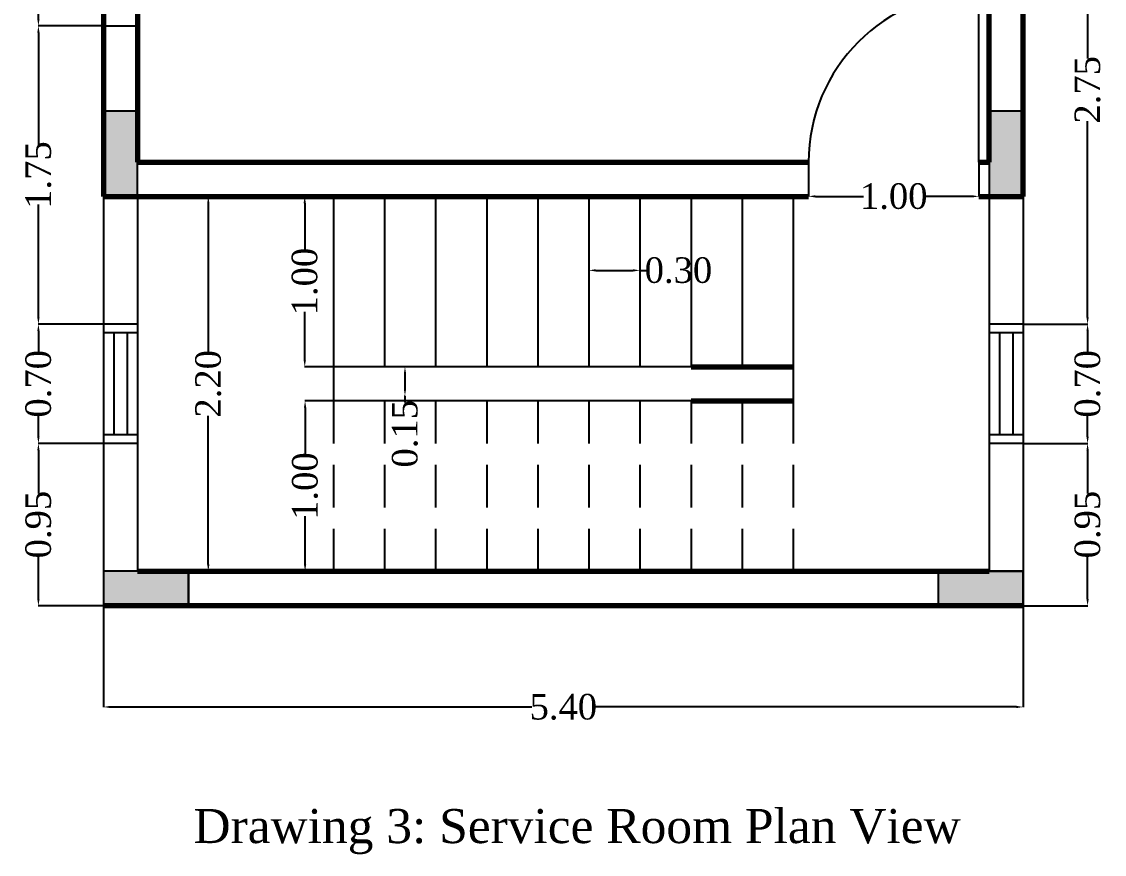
# Model space of a CAD drawing. Extents: x 159757 to 319554, y 183473 to 366995.
# Drawn here: x 159784.47 to 159790.83, y 183480.58 to 183485.47 of the extents above; entities that cross this region are included whole.
import ezdxf

# ---------------------------------------------------------------- set-up
doc = ezdxf.new("R2010")
doc.units = 0
doc.header["$MEASUREMENT"] = 0
doc.header["$PDSIZE"] = 2
doc.linetypes.add('HIDDEN', pattern=[0.375, 0.25, -0.125])
doc.layers.add('DIM6', color=180, linetype='Continuous')
doc.layers.add('LINE-NUSS', color=255, linetype='Continuous', lineweight=70)
doc.styles.add('ATT', font='TXT')
doc.styles.get("Standard").update_dxf_attribs({"font": 'times.ttf', "height": 0.15})
doc.dimstyles.new('Copy of dss', dxfattribs={"dimtxt": 0.18, "dimasz": 0.07, "dimexe": 0.18, "dimexo": 0.0625, "dimgap": 0.09, "dimtad": 0, "dimtoh": 1, "dimrnd": 0.05, "dimzin": 0, "dimdsep": 46, "dimtxsty": 'ATT', "dimcen": 0.09, "dimse1": 1, "dimse2": 1, "dimclrd": 8, "dimclrt": 2, "dimadec": 0, "dimazin": 0, "dimtfac": 1, "dimtofl": 0, "dimtmove": 0, "dimatfit": 3, "dimfxl": 0.18, "dimtolj": 1, "dimtzin": 0, "dimarcsym": 0})

# ---------------------------------------------------------------- blocks, each defined once
blk = doc.blocks.new('*D124')
at = {"layer": 'DEFPOINTS', "color": 0, "linetype": 'Continuous', "transparency": 16777216}
for p in [(159784.9519, 183482.0449), (159790.3519, 183482.0449), (159790.3519, 183481.4486)]:
    blk.add_point(p, dxfattribs=at)
at = {"layer": 'DIM6', "color": 0, "linetype": 'Continuous', "lineweight": -2, "transparency": 16777216}
for p, q in [((159784.9519, 183482.0429), (159784.9519, 183481.4471)), ((159790.3519, 183482.0429), (159790.3519, 183481.4471))]:
    blk.add_line(p, q, dxfattribs=at)
at = {"layer": 'DIM6', "color": 7, "linetype": 'Continuous', "lineweight": -2, "transparency": 16777216}
for p, q in [((159784.9919, 183481.4486), (159787.4674, 183481.4486)), ((159790.3119, 183481.4486), (159787.8365, 183481.4486))]:
    blk.add_line(p, q, dxfattribs=at)
at = {"layer": 'DIM6', "color": 7, "linetype": 'Continuous', "transparency": 16777216}
for points in [[(159784.9919, 183481.4553), (159784.9919, 183481.442), (159784.9519, 183481.4486)], [(159790.3119, 183481.4553), (159790.3119, 183481.442), (159790.3519, 183481.4486)]]:
    blk.add_solid(points, dxfattribs=at)
at = {"layer": 'DIM6', "color": 7, "linetype": 'Continuous', "transparency": 16777216, "insert": (159787.6519, 183481.4486), "char_height": 0.15, "attachment_point": 5}
blk.add_mtext('\\A1;5.40', dxfattribs=at)
blk = doc.blocks.new('*D125')
at = {"layer": 'DEFPOINTS', "color": 0, "linetype": 'Continuous', "transparency": 16777216}
for p in [(159787.8019, 183484.0106), (159788.1019, 183484.0106), (159788.1019, 183484.0106)]:
    blk.add_point(p, dxfattribs=at)
at = {"layer": 'DIM6', "color": 0, "linetype": 'Continuous', "lineweight": -2, "transparency": 16777216}
for p, q in [((159787.8019, 183484.0126), (159787.8019, 183484.0121)), ((159788.1019, 183484.0126), (159788.1019, 183484.0121))]:
    blk.add_line(p, q, dxfattribs=at)
at = {"layer": 'DIM6', "color": 7, "linetype": 'Continuous', "lineweight": -2, "transparency": 16777216}
for p, q in [((159787.8419, 183484.0106), (159788.0619, 183484.0106)), ((159788.1019, 183484.0106), (159788.1419, 183484.0106))]:
    blk.add_line(p, q, dxfattribs=at)
at = {"layer": 'DIM6', "color": 7, "linetype": 'Continuous', "transparency": 16777216}
for points in [[(159787.8419, 183484.0172), (159787.8419, 183484.0039), (159787.8019, 183484.0106)], [(159788.0619, 183484.0172), (159788.0619, 183484.0039), (159788.1019, 183484.0106)]]:
    blk.add_solid(points, dxfattribs=at)
at = {"layer": 'DIM6', "color": 7, "linetype": 'Continuous', "transparency": 16777216, "insert": (159788.3278, 183484.0106), "char_height": 0.15, "attachment_point": 5}
blk.add_mtext('\\A1;0.30', dxfattribs=at)
blk = doc.blocks.new('*D126')
at = {"layer": 'DEFPOINTS', "color": 0, "linetype": 'Continuous', "transparency": 16777216}
for p in [(159786.1337, 183484.4449), (159786.3019, 183484.4449), (159786.3019, 183483.4449)]:
    blk.add_point(p, dxfattribs=at)
at = {"layer": 'DIM6', "color": 0, "linetype": 'Continuous', "lineweight": -2, "transparency": 16777216}
for p, q in [((159786.2999, 183484.4449), (159786.1322, 183484.4449)), ((159786.2999, 183483.4449), (159786.1322, 183483.4449))]:
    blk.add_line(p, q, dxfattribs=at)
at = {"layer": 'DIM6', "color": 7, "linetype": 'Continuous', "lineweight": -2, "transparency": 16777216}
for p, q in [((159786.1337, 183484.4049), (159786.1337, 183484.1218)), ((159786.1337, 183483.4849), (159786.1337, 183483.768))]:
    blk.add_line(p, q, dxfattribs=at)
at = {"layer": 'DIM6', "color": 7, "linetype": 'Continuous', "transparency": 16777216}
for points in [[(159786.127, 183484.4049), (159786.1403, 183484.4049), (159786.1337, 183484.4449)], [(159786.127, 183483.4849), (159786.1403, 183483.4849), (159786.1337, 183483.4449)]]:
    blk.add_solid(points, dxfattribs=at)
at = {"layer": 'DIM6', "color": 7, "linetype": 'Continuous', "transparency": 16777216, "insert": (159786.1337, 183483.9449), "char_height": 0.15, "attachment_point": 5, "rotation": 90}
blk.add_mtext('\\A1;1.00', dxfattribs=at)
blk = doc.blocks.new('*D127')
at = {"layer": 'DEFPOINTS', "color": 0, "linetype": 'Continuous', "transparency": 16777216}
for p in [(159785.4652, 183484.4449), (159785.4652, 183482.2449), (159785.5674, 183482.2449)]:
    blk.add_point(p, dxfattribs=at)
at = {"layer": 'DIM6', "color": 0, "linetype": 'Continuous', "lineweight": -2, "transparency": 16777216}
for p, q in [((159785.4672, 183484.4449), (159785.5689, 183484.4449)), ((159785.4672, 183482.2449), (159785.5689, 183482.2449))]:
    blk.add_line(p, q, dxfattribs=at)
at = {"layer": 'DIM6', "color": 7, "linetype": 'Continuous', "lineweight": -2, "transparency": 16777216}
for p, q in [((159785.5674, 183484.4049), (159785.5674, 183483.5324)), ((159785.5674, 183482.2849), (159785.5674, 183483.1574))]:
    blk.add_line(p, q, dxfattribs=at)
at = {"layer": 'DIM6', "color": 7, "linetype": 'Continuous', "transparency": 16777216}
for points in [[(159785.5608, 183484.4049), (159785.5741, 183484.4049), (159785.5674, 183484.4449)], [(159785.5608, 183482.2849), (159785.5741, 183482.2849), (159785.5674, 183482.2449)]]:
    blk.add_solid(points, dxfattribs=at)
at = {"layer": 'DIM6', "color": 7, "linetype": 'Continuous', "transparency": 16777216, "insert": (159785.5674, 183483.3449), "char_height": 0.15, "attachment_point": 5, "rotation": 90}
blk.add_mtext('\\A1;2.20', dxfattribs=at)
blk = doc.blocks.new('*D128')
at = {"layer": 'DEFPOINTS', "color": 0, "linetype": 'Continuous', "transparency": 16777216}
for p in [(159786.1357, 183483.2449), (159786.3019, 183483.2449), (159786.3019, 183482.2449)]:
    blk.add_point(p, dxfattribs=at)
at = {"layer": 'DIM6', "color": 0, "linetype": 'Continuous', "lineweight": -2, "transparency": 16777216}
for p, q in [((159786.2999, 183483.2449), (159786.1342, 183483.2449)), ((159786.2999, 183482.2449), (159786.1342, 183482.2449))]:
    blk.add_line(p, q, dxfattribs=at)
at = {"layer": 'DIM6', "color": 7, "linetype": 'Continuous', "lineweight": -2, "transparency": 16777216}
for p, q in [((159786.1357, 183483.2049), (159786.1357, 183482.9218)), ((159786.1357, 183482.2849), (159786.1357, 183482.568))]:
    blk.add_line(p, q, dxfattribs=at)
at = {"layer": 'DIM6', "color": 7, "linetype": 'Continuous', "transparency": 16777216}
for points in [[(159786.129, 183483.2049), (159786.1423, 183483.2049), (159786.1357, 183483.2449)], [(159786.129, 183482.2849), (159786.1423, 183482.2849), (159786.1357, 183482.2449)]]:
    blk.add_solid(points, dxfattribs=at)
at = {"layer": 'DIM6', "color": 7, "linetype": 'Continuous', "transparency": 16777216, "insert": (159786.1357, 183482.7449), "char_height": 0.15, "attachment_point": 5, "rotation": 90}
blk.add_mtext('\\A1;1.00', dxfattribs=at)
blk = doc.blocks.new('*D129')
at = {"layer": 'DEFPOINTS', "color": 0, "linetype": 'Continuous', "transparency": 16777216}
for p in [(159786.9019, 183483.4449), (159786.7221, 183483.2744), (159786.7221, 183483.2744)]:
    blk.add_point(p, dxfattribs=at)
at = {"layer": 'DIM6', "color": 0, "linetype": 'Continuous', "lineweight": -2, "transparency": 16777216}
for p, q in [((159786.8999, 183483.4449), (159786.7206, 183483.4449)), ((159786.7201, 183483.2744), (159786.7206, 183483.2744))]:
    blk.add_line(p, q, dxfattribs=at)
at = {"layer": 'DIM6', "color": 7, "linetype": 'Continuous', "lineweight": -2, "transparency": 16777216}
for p, q in [((159786.7221, 183483.4049), (159786.7221, 183483.3144)), ((159786.7221, 183483.2744), (159786.7221, 183483.2344))]:
    blk.add_line(p, q, dxfattribs=at)
at = {"layer": 'DIM6', "color": 7, "linetype": 'Continuous', "transparency": 16777216}
for points in [[(159786.7154, 183483.4049), (159786.7287, 183483.4049), (159786.7221, 183483.4449)], [(159786.7154, 183483.3144), (159786.7287, 183483.3144), (159786.7221, 183483.2744)]]:
    blk.add_solid(points, dxfattribs=at)
at = {"layer": 'DIM6', "color": 7, "linetype": 'Continuous', "transparency": 16777216, "insert": (159786.7221, 183483.0519), "char_height": 0.15, "attachment_point": 5, "rotation": 90}
blk.add_mtext('\\A1;0.15', dxfattribs=at)
blk = doc.blocks.new('*D130')
at = {"layer": 'DEFPOINTS', "color": 0, "linetype": 'Continuous', "transparency": 16777216}
for p in [(159789.0919, 183484.4449), (159790.0919, 183484.4449), (159790.0919, 183484.4449)]:
    blk.add_point(p, dxfattribs=at)
at = {"layer": 'DIM6', "color": 0, "linetype": 'Continuous', "lineweight": -2, "transparency": 16777216}
for p, q in [((159789.0919, 183484.4469), (159789.0919, 183484.4464)), ((159790.0919, 183484.4469), (159790.0919, 183484.4464))]:
    blk.add_line(p, q, dxfattribs=at)
at = {"layer": 'DIM6', "color": 7, "linetype": 'Continuous', "lineweight": -2, "transparency": 16777216}
for p, q in [((159789.1319, 183484.4449), (159789.415, 183484.4449)), ((159790.0519, 183484.4449), (159789.7688, 183484.4449))]:
    blk.add_line(p, q, dxfattribs=at)
at = {"layer": 'DIM6', "color": 7, "linetype": 'Continuous', "transparency": 16777216}
for points in [[(159789.1319, 183484.4516), (159789.1319, 183484.4382), (159789.0919, 183484.4449)], [(159790.0519, 183484.4516), (159790.0519, 183484.4382), (159790.0919, 183484.4449)]]:
    blk.add_solid(points, dxfattribs=at)
at = {"layer": 'DIM6', "color": 7, "linetype": 'Continuous', "transparency": 16777216, "insert": (159789.5919, 183484.4449), "char_height": 0.15, "attachment_point": 5}
blk.add_mtext('\\A1;1.00', dxfattribs=at)
blk = doc.blocks.new('*D146')
at = {"layer": 'DEFPOINTS', "color": 0, "linetype": 'Continuous', "transparency": 16777216}
for p in [(159784.57, 183482.9949), (159784.9519, 183482.9949), (159784.9519, 183482.0429)]:
    blk.add_point(p, dxfattribs=at)
at = {"layer": 'DIM6', "color": 0, "linetype": 'Continuous', "lineweight": -2, "transparency": 16777216}
for p, q in [((159784.9499, 183482.9949), (159784.5685, 183482.9949)), ((159784.9499, 183482.0429), (159784.5685, 183482.0429))]:
    blk.add_line(p, q, dxfattribs=at)
at = {"layer": 'DIM6', "color": 7, "linetype": 'Continuous', "lineweight": -2, "transparency": 16777216}
for p, q in [((159784.57, 183482.9549), (159784.57, 183482.7014)), ((159784.57, 183482.0829), (159784.57, 183482.3364))]:
    blk.add_line(p, q, dxfattribs=at)
at = {"layer": 'DIM6', "color": 7, "linetype": 'Continuous', "transparency": 16777216}
for points in [[(159784.5633, 183482.9549), (159784.5767, 183482.9549), (159784.57, 183482.9949)], [(159784.5633, 183482.0829), (159784.5767, 183482.0829), (159784.57, 183482.0429)]]:
    blk.add_solid(points, dxfattribs=at)
at = {"layer": 'DIM6', "color": 7, "linetype": 'Continuous', "transparency": 16777216, "insert": (159784.57, 183482.5189), "char_height": 0.15, "attachment_point": 5, "rotation": 90}
blk.add_mtext('\\A1;0.95', dxfattribs=at)
blk = doc.blocks.new('*D147')
at = {"layer": 'DEFPOINTS', "color": 0, "linetype": 'Continuous', "transparency": 16777216}
for p in [(159784.57, 183483.6949), (159784.9519, 183483.6949), (159784.9519, 183482.9949)]:
    blk.add_point(p, dxfattribs=at)
at = {"layer": 'DIM6', "color": 0, "linetype": 'Continuous', "lineweight": -2, "transparency": 16777216}
for p, q in [((159784.9499, 183483.6949), (159784.5685, 183483.6949)), ((159784.9499, 183482.9949), (159784.5685, 183482.9949))]:
    blk.add_line(p, q, dxfattribs=at)
at = {"layer": 'DIM6', "color": 7, "linetype": 'Continuous', "lineweight": -2, "transparency": 16777216}
for p, q in [((159784.57, 183483.6549), (159784.57, 183483.5308)), ((159784.57, 183483.0349), (159784.57, 183483.1591))]:
    blk.add_line(p, q, dxfattribs=at)
at = {"layer": 'DIM6', "color": 7, "linetype": 'Continuous', "transparency": 16777216}
for points in [[(159784.5633, 183483.6549), (159784.5767, 183483.6549), (159784.57, 183483.6949)], [(159784.5633, 183483.0349), (159784.5767, 183483.0349), (159784.57, 183482.9949)]]:
    blk.add_solid(points, dxfattribs=at)
at = {"layer": 'DIM6', "color": 7, "linetype": 'Continuous', "transparency": 16777216, "insert": (159784.57, 183483.3449), "char_height": 0.15, "attachment_point": 5, "rotation": 90}
blk.add_mtext('\\A1;0.70', dxfattribs=at)
blk = doc.blocks.new('*D148')
at = {"layer": 'DEFPOINTS', "color": 0, "linetype": 'Continuous', "transparency": 16777216}
for p in [(159784.57, 183485.4449), (159784.9519, 183485.4449), (159784.9519, 183483.6949)]:
    blk.add_point(p, dxfattribs=at)
at = {"layer": 'DIM6', "color": 0, "linetype": 'Continuous', "lineweight": -2, "transparency": 16777216}
for p, q in [((159784.9499, 183485.4449), (159784.5685, 183485.4449)), ((159784.9499, 183483.6949), (159784.5685, 183483.6949))]:
    blk.add_line(p, q, dxfattribs=at)
at = {"layer": 'DIM6', "color": 7, "linetype": 'Continuous', "lineweight": -2, "transparency": 16777216}
for p, q in [((159784.57, 183485.4049), (159784.57, 183484.7434)), ((159784.57, 183483.7349), (159784.57, 183484.3964))]:
    blk.add_line(p, q, dxfattribs=at)
at = {"layer": 'DIM6', "color": 7, "linetype": 'Continuous', "transparency": 16777216}
for points in [[(159784.5633, 183485.4049), (159784.5767, 183485.4049), (159784.57, 183485.4449)], [(159784.5633, 183483.7349), (159784.5767, 183483.7349), (159784.57, 183483.6949)]]:
    blk.add_solid(points, dxfattribs=at)
at = {"layer": 'DIM6', "color": 7, "linetype": 'Continuous', "transparency": 16777216, "insert": (159784.57, 183484.5699), "char_height": 0.15, "attachment_point": 5, "rotation": 90}
blk.add_mtext('\\A1;1.75', dxfattribs=at)
blk = doc.blocks.new('*D149')
at = {"layer": 'DEFPOINTS', "color": 0, "linetype": 'Continuous', "transparency": 16777216}
for p in [(159784.57, 183487.4449), (159784.9519, 183487.4449), (159784.9519, 183485.4449)]:
    blk.add_point(p, dxfattribs=at)
at = {"layer": 'DIM6', "color": 0, "linetype": 'Continuous', "lineweight": -2, "transparency": 16777216}
for p, q in [((159784.9499, 183487.4449), (159784.5685, 183487.4449)), ((159784.9499, 183485.4449), (159784.5685, 183485.4449))]:
    blk.add_line(p, q, dxfattribs=at)
at = {"layer": 'DIM6', "color": 7, "linetype": 'Continuous', "lineweight": -2, "transparency": 16777216}
for p, q in [((159784.57, 183487.4049), (159784.57, 183486.6324)), ((159784.57, 183485.4849), (159784.57, 183486.2574))]:
    blk.add_line(p, q, dxfattribs=at)
at = {"layer": 'DIM6', "color": 7, "linetype": 'Continuous', "transparency": 16777216}
for points in [[(159784.5633, 183487.4049), (159784.5767, 183487.4049), (159784.57, 183487.4449)], [(159784.5633, 183485.4849), (159784.5767, 183485.4849), (159784.57, 183485.4449)]]:
    blk.add_solid(points, dxfattribs=at)
at = {"layer": 'DIM6', "color": 7, "linetype": 'Continuous', "transparency": 16777216, "insert": (159784.57, 183486.4449), "char_height": 0.15, "attachment_point": 5, "rotation": 90}
blk.add_mtext('\\A1;2.00', dxfattribs=at)
blk = doc.blocks.new('*D151')
at = {"layer": 'DEFPOINTS', "color": 0, "linetype": 'Continuous', "transparency": 16777216}
for p in [(159790.3519, 183482.9949), (159790.73, 183482.9949), (159790.3519, 183482.0429)]:
    blk.add_point(p, dxfattribs=at)
at = {"layer": 'DIM6', "color": 0, "linetype": 'Continuous', "lineweight": -2, "transparency": 16777216}
for p, q in [((159790.3539, 183482.9949), (159790.7315, 183482.9949)), ((159790.3539, 183482.0429), (159790.7315, 183482.0429))]:
    blk.add_line(p, q, dxfattribs=at)
at = {"layer": 'DIM6', "color": 7, "linetype": 'Continuous', "lineweight": -2, "transparency": 16777216}
for p, q in [((159790.73, 183482.9549), (159790.73, 183482.7014)), ((159790.73, 183482.0829), (159790.73, 183482.3364))]:
    blk.add_line(p, q, dxfattribs=at)
at = {"layer": 'DIM6', "color": 7, "linetype": 'Continuous', "transparency": 16777216}
for points in [[(159790.7233, 183482.9549), (159790.7367, 183482.9549), (159790.73, 183482.9949)], [(159790.7233, 183482.0829), (159790.7367, 183482.0829), (159790.73, 183482.0429)]]:
    blk.add_solid(points, dxfattribs=at)
at = {"layer": 'DIM6', "color": 7, "linetype": 'Continuous', "transparency": 16777216, "insert": (159790.73, 183482.5189), "char_height": 0.15, "attachment_point": 5, "rotation": 90}
blk.add_mtext('\\A1;0.95', dxfattribs=at)
blk = doc.blocks.new('*D152')
at = {"layer": 'DEFPOINTS', "color": 0, "linetype": 'Continuous', "transparency": 16777216}
for p in [(159790.3519, 183483.6949), (159790.73, 183483.6949), (159790.3519, 183482.9949)]:
    blk.add_point(p, dxfattribs=at)
at = {"layer": 'DIM6', "color": 0, "linetype": 'Continuous', "lineweight": -2, "transparency": 16777216}
for p, q in [((159790.3539, 183483.6949), (159790.7315, 183483.6949)), ((159790.3539, 183482.9949), (159790.7315, 183482.9949))]:
    blk.add_line(p, q, dxfattribs=at)
at = {"layer": 'DIM6', "color": 7, "linetype": 'Continuous', "lineweight": -2, "transparency": 16777216}
for p, q in [((159790.73, 183483.6549), (159790.73, 183483.5308)), ((159790.73, 183483.0349), (159790.73, 183483.1591))]:
    blk.add_line(p, q, dxfattribs=at)
at = {"layer": 'DIM6', "color": 7, "linetype": 'Continuous', "transparency": 16777216}
for points in [[(159790.7233, 183483.6549), (159790.7367, 183483.6549), (159790.73, 183483.6949)], [(159790.7233, 183483.0349), (159790.7367, 183483.0349), (159790.73, 183482.9949)]]:
    blk.add_solid(points, dxfattribs=at)
at = {"layer": 'DIM6', "color": 7, "linetype": 'Continuous', "transparency": 16777216, "insert": (159790.73, 183483.3449), "char_height": 0.15, "attachment_point": 5, "rotation": 90}
blk.add_mtext('\\A1;0.70', dxfattribs=at)
blk = doc.blocks.new('*D153')
at = {"layer": 'DEFPOINTS', "color": 0, "linetype": 'Continuous', "transparency": 16777216}
for p in [(159790.3519, 183486.4449), (159790.73, 183486.4449), (159790.3519, 183483.6949)]:
    blk.add_point(p, dxfattribs=at)
at = {"layer": 'DIM6', "color": 0, "linetype": 'Continuous', "lineweight": -2, "transparency": 16777216}
for p, q in [((159790.3539, 183486.4449), (159790.7315, 183486.4449)), ((159790.3539, 183483.6949), (159790.7315, 183483.6949))]:
    blk.add_line(p, q, dxfattribs=at)
at = {"layer": 'DIM6', "color": 7, "linetype": 'Continuous', "lineweight": -2, "transparency": 16777216}
for p, q in [((159790.73, 183486.4049), (159790.73, 183485.254)), ((159790.73, 183483.7349), (159790.73, 183484.8858))]:
    blk.add_line(p, q, dxfattribs=at)
at = {"layer": 'DIM6', "color": 7, "linetype": 'Continuous', "transparency": 16777216}
for points in [[(159790.7233, 183486.4049), (159790.7367, 183486.4049), (159790.73, 183486.4449)], [(159790.7233, 183483.7349), (159790.7367, 183483.7349), (159790.73, 183483.6949)]]:
    blk.add_solid(points, dxfattribs=at)
at = {"layer": 'DIM6', "color": 7, "linetype": 'Continuous', "transparency": 16777216, "insert": (159790.73, 183485.0699), "char_height": 0.15, "attachment_point": 5, "rotation": 90}
blk.add_mtext('\\A1;2.75', dxfattribs=at)

msp = doc.modelspace()

# ---------------------------------------------------------------- hatches: boundary and pattern name
at = {"layer": 'DIM6', "linetype": 'Continuous'}
h = msp.add_hatch(color=7, dxfattribs=at)
h.dxf.hatch_style = 1
h.paths.add_polyline_path([(159785.1519, 183489.8449), (159784.9519, 183489.8449), (159784.9519, 183489.3449), (159785.1519, 183489.3449)])
h.paths.add_polyline_path([(159785.1519, 183484.9449), (159784.9519, 183484.9449), (159784.9519, 183484.4449), (159785.1519, 183484.4449)])
h.paths.add_polyline_path([(159785.4519, 183482.2449), (159784.9519, 183482.2449), (159784.9519, 183482.0449), (159785.4519, 183482.0449)])
h.paths.add_polyline_path([(159790.3519, 183482.2449), (159789.8519, 183482.2449), (159789.8519, 183482.0449), (159790.3519, 183482.0449)])
h.paths.add_polyline_path([(159790.3519, 183484.9449), (159790.1519, 183484.9449), (159790.1519, 183484.4449), (159790.3519, 183484.4449)])
h.paths.add_polyline_path([(159790.3519, 183489.8449), (159790.1519, 183489.8449), (159790.1519, 183489.3449), (159790.3519, 183489.3449)])

# ---------------------------------------------------------------- linework, layer by layer
at = {"layer": 'DIM6', "color": 7, "linetype": 'Continuous'}
for p, q in [((159790.0919, 183484.6449), (159790.0919, 183485.6449)), ((159784.9519, 183485.4449), (159785.1519, 183485.4449)), ((159784.9519, 183484.9449), (159784.9519, 183485.4449)), ((159789.0919, 183484.6449), (159789.0919, 183484.4449)), ((159790.0919, 183484.6449), (159790.0919, 183484.4449)), ((159784.9519, 183484.4449), (159784.9519, 183482.0449)), ((159785.1519, 183484.4449), (159785.1519, 183482.2449)), ((159786.3019, 183484.4449), (159786.3019, 183483.4449)), ((159786.6019, 183484.4449), (159786.6019, 183483.4449)), ((159786.9019, 183484.4449), (159786.9019, 183483.4449)), ((159787.2019, 183484.4449), (159787.2019, 183483.4449)), ((159787.5019, 183484.4449), (159787.5019, 183483.4449)), ((159787.8019, 183484.4449), (159787.8019, 183483.4449)), ((159788.1019, 183484.4449), (159788.1019, 183483.4449)), ((159788.4019, 183484.4449), (159788.4019, 183483.4449)), ((159788.7019, 183484.4449), (159788.7019, 183483.4449)), ((159789.0019, 183484.4449), (159789.0019, 183483.4449)), ((159790.1519, 183484.4449), (159790.1519, 183482.2449)), ((159790.1519, 183484.4449), (159790.1519, 183482.2449)), ((159790.3519, 183484.4449), (159790.3519, 183482.0449)), ((159785.1519, 183483.6949), (159784.9519, 183483.6949)), ((159785.1519, 183483.6449), (159784.9519, 183483.6449)), ((159785.1519, 183483.6449), (159784.9519, 183483.6449)), ((159785.0119, 183483.6449), (159785.0119, 183483.0449)), ((159785.0919, 183483.6449), (159785.0919, 183483.0449)), ((159790.3519, 183483.6949), (159790.1519, 183483.6949)), ((159790.3519, 183483.6449), (159790.1519, 183483.6449)), ((159790.2119, 183483.6449), (159790.2119, 183483.0449)), ((159790.2919, 183483.6449), (159790.2919, 183483.0449)), ((159786.3019, 183483.4449), (159786.3019, 183483.2449)), ((159788.4019, 183483.4449), (159786.3019, 183483.4449)), ((159789.0019, 183483.4449), (159789.0019, 183483.2449)), ((159788.4019, 183483.2449), (159786.3019, 183483.2449)), ((159785.1519, 183483.0449), (159784.9519, 183483.0449)), ((159785.1519, 183483.0449), (159784.9519, 183483.0449)), ((159790.3519, 183483.0449), (159790.1519, 183483.0449)), ((159785.1519, 183482.9949), (159784.9519, 183482.9949)), ((159790.3519, 183482.9949), (159790.1519, 183482.9949)), ((159785.1519, 183482.2449), (159784.9519, 183482.2449)), ((159785.4519, 183482.2449), (159785.4519, 183482.0449)), ((159789.8519, 183482.2449), (159789.8519, 183482.0449)), ((159790.1519, 183482.2449), (159790.3519, 183482.2449))]:
    msp.add_line(p, q, dxfattribs=at)
at = {"layer": 'DIM6', "color": 7, "linetype": 'HIDDEN'}
for p, q in [((159786.3019, 183483.2449), (159786.3019, 183482.2449)), ((159786.6019, 183483.2449), (159786.6019, 183482.2449)), ((159786.9019, 183483.2449), (159786.9019, 183482.2449)), ((159787.2019, 183483.2449), (159787.2019, 183482.2449)), ((159787.5019, 183483.2449), (159787.5019, 183482.2449)), ((159787.8019, 183483.2449), (159787.8019, 183482.2449)), ((159788.1019, 183483.2449), (159788.1019, 183482.2449)), ((159788.4019, 183483.2449), (159788.4019, 183482.2449)), ((159788.7019, 183483.2449), (159788.7019, 183482.2449)), ((159789.0019, 183483.2449), (159789.0019, 183482.2449))]:
    msp.add_line(p, q, dxfattribs=at)
at = {"layer": 'DIM6', "color": 7, "linetype": 'Continuous'}
for points in [[(159784.9519, 183484.4449), (159785.1519, 183484.4449), (159785.1519, 183484.9449), (159784.9519, 183484.9449)], [(159790.1519, 183484.4449), (159790.3519, 183484.4449), (159790.3519, 183484.9449), (159790.1519, 183484.9449)], [(159784.9519, 183482.0449), (159785.4519, 183482.0449), (159785.4519, 183482.2449), (159784.9519, 183482.2449)], [(159789.8519, 183482.0449), (159790.3519, 183482.0449), (159790.3519, 183482.2449), (159789.8519, 183482.2449)], [(159789.8519, 183482.0449), (159790.3519, 183482.0449), (159790.3519, 183482.0449), (159789.8519, 183482.0449)]]:
    msp.add_lwpolyline(points, close=True, dxfattribs=at)
msp.add_arc((159790.0919, 183484.6449), 1, 90, 180, dxfattribs=at)
at = {"layer": 'LINE-NUSS', "color": 7, "linetype": 'Continuous'}
for p, q in [((159784.9519, 183489.8449), (159784.9519, 183484.4449)), ((159785.1519, 183489.6449), (159785.1519, 183484.6449)), ((159785.1519, 183484.6449), (159789.0919, 183484.6449)), ((159790.0919, 183484.6449), (159790.1519, 183484.6449)), ((159784.9519, 183484.4449), (159789.0919, 183484.4449)), ((159790.0919, 183484.4449), (159790.3519, 183484.4449)), ((159788.4019, 183483.4449), (159789.0019, 183483.4449)), ((159788.4019, 183483.2449), (159789.0019, 183483.2449)), ((159785.1519, 183482.2449), (159790.1519, 183482.2449)), ((159784.9519, 183482.0449), (159790.3519, 183482.0449))]:
    msp.add_line(p, q, dxfattribs=at)
for points in [[(159790.1519, 183484.6449), (159790.1519, 183485.6449)], [(159790.3519, 183484.4449), (159790.3519, 183485.6449)]]:
    msp.add_lwpolyline(points, dxfattribs=at)

# ---------------------------------------------------------------- texts
at = {"layer": 'DIM6', "color": 7, "linetype": 'Continuous'}
msp.add_text('Drawing 3: Service Room Plan View', height=0.2, dxfattribs=at).set_placement((159785.48, 183480.65))

# ---------------------------------------------------------------- dimensions: what is measured, and where the dimension line sits
for base, p1, p2, override, picture, middle in [((159784.57, 183487.4449), (159784.9519, 183485.4449), (159784.9519, 183487.4449), {"dimtxt": 0.15, "dimasz": 0.04, "dimexe": 0.0015, "dimexo": 0.002, "dimgap": 0, "dimtoh": 0, "dimtxsty": 'Standard', "dimse1": 0, "dimse2": 0, "dimclrd": 7, "dimclrt": 7, "dimtmove": 1, "dimfxl": 0}, '*D149', (159784.57, 183486.4449)), ((159790.73, 183486.4449), (159790.3519, 183483.6949), (159790.3519, 183486.4449), {"dimtxt": 0.15, "dimasz": 0.04, "dimexe": 0.0015, "dimexo": 0.002, "dimgap": 0, "dimtoh": 0, "dimtxsty": 'Standard', "dimse1": 0, "dimse2": 0, "dimclrd": 7, "dimclrt": 7, "dimtmove": 1, "dimfxl": 0}, '*D153', (159790.73, 183485.0699)), ((159784.57, 183485.4449), (159784.9519, 183483.6949), (159784.9519, 183485.4449), {"dimtxt": 0.15, "dimasz": 0.04, "dimexe": 0.0015, "dimexo": 0.002, "dimgap": 0, "dimtoh": 0, "dimtxsty": 'Standard', "dimse1": 0, "dimse2": 0, "dimclrd": 7, "dimclrt": 7, "dimtmove": 1, "dimfxl": 0}, '*D148', (159784.57, 183484.5699)), ((159785.5674, 183482.2449), (159785.4652, 183484.4449), (159785.4652, 183482.2449), {"dimtxt": 0.15, "dimasz": 0.04, "dimexe": 0.0015, "dimexo": 0.002, "dimgap": 0, "dimtoh": 0, "dimtxsty": 'Standard', "dimse1": 0, "dimse2": 0, "dimclrd": 7, "dimclrt": 7, "dimfxl": 0}, '*D127', (159785.5674, 183483.3449)), ((159786.1337, 183484.4449), (159786.3019, 183483.4449), (159786.3019, 183484.4449), {"dimtxt": 0.15, "dimasz": 0.04, "dimexe": 0.0015, "dimexo": 0.002, "dimgap": 0, "dimtoh": 0, "dimtxsty": 'Standard', "dimse1": 0, "dimse2": 0, "dimclrd": 7, "dimclrt": 7, "dimfxl": 0}, '*D126', (159786.1337, 183483.9449)), ((159784.57, 183483.6949), (159784.9519, 183482.9949), (159784.9519, 183483.6949), {"dimtxt": 0.15, "dimasz": 0.04, "dimexe": 0.0015, "dimexo": 0.002, "dimgap": 0, "dimtoh": 0, "dimtxsty": 'Standard', "dimse1": 0, "dimse2": 0, "dimclrd": 7, "dimclrt": 7, "dimtmove": 1, "dimfxl": 0}, '*D147', (159784.57, 183483.3449)), ((159790.73, 183483.6949), (159790.3519, 183482.9949), (159790.3519, 183483.6949), {"dimtxt": 0.15, "dimasz": 0.04, "dimexe": 0.0015, "dimexo": 0.002, "dimgap": 0, "dimtoh": 0, "dimtxsty": 'Standard', "dimse1": 0, "dimse2": 0, "dimclrd": 7, "dimclrt": 7, "dimtmove": 1, "dimfxl": 0}, '*D152', (159790.73, 183483.3449)), ((159786.7221, 183483.2744), (159786.9019, 183483.4449), (159786.7221, 183483.2744), {"dimtxt": 0.15, "dimasz": 0.04, "dimexe": 0.0015, "dimexo": 0.002, "dimgap": 0, "dimtoh": 0, "dimtxsty": 'Standard', "dimse1": 0, "dimse2": 0, "dimclrd": 7, "dimclrt": 7, "dimfxl": 0}, '*D129', (159786.7221, 183483.0519)), ((159786.1357, 183483.2449), (159786.3019, 183482.2449), (159786.3019, 183483.2449), {"dimtxt": 0.15, "dimasz": 0.04, "dimexe": 0.0015, "dimexo": 0.002, "dimgap": 0, "dimtoh": 0, "dimtxsty": 'Standard', "dimse1": 0, "dimse2": 0, "dimclrd": 7, "dimclrt": 7, "dimfxl": 0}, '*D128', (159786.1357, 183482.7449)), ((159784.57, 183482.9949), (159784.9519, 183482.0429), (159784.9519, 183482.9949), {"dimtxt": 0.15, "dimasz": 0.04, "dimexe": 0.0015, "dimexo": 0.002, "dimgap": 0, "dimtoh": 0, "dimtxsty": 'Standard', "dimse1": 0, "dimse2": 0, "dimclrd": 7, "dimclrt": 7, "dimfxl": 0}, '*D146', (159784.57, 183482.5189)), ((159790.73, 183482.9949), (159790.3519, 183482.0429), (159790.3519, 183482.9949), {"dimtxt": 0.15, "dimasz": 0.04, "dimexe": 0.0015, "dimexo": 0.002, "dimgap": 0, "dimtoh": 0, "dimtxsty": 'Standard', "dimse1": 0, "dimse2": 0, "dimclrd": 7, "dimclrt": 7, "dimfxl": 0}, '*D151', (159790.73, 183482.5189))]:
    dim = msp.add_linear_dim(base=base, p1=p1, p2=p2, angle=90, dimstyle='Copy of dss', override=override, dxfattribs=at)
    dim.commit()
    dim.dimension.update_dxf_attribs({"geometry": picture, "text_midpoint": middle})
for base, p1, p2, picture, middle in [((159790.0919, 183484.4449), (159789.0919, 183484.4449), (159790.0919, 183484.4449), '*D130', (159789.5919, 183484.4449)), ((159788.1019, 183484.0106), (159787.8019, 183484.0106), (159788.1019, 183484.0106), '*D125', (159788.3278, 183484.0106)), ((159790.3519, 183481.4486), (159784.9519, 183482.0449), (159790.3519, 183482.0449), '*D124', (159787.6519, 183481.4486))]:
    dim = msp.add_linear_dim(base=base, p1=p1, p2=p2, dimstyle='Copy of dss', override={"dimtxt": 0.15, "dimasz": 0.04, "dimexe": 0.0015, "dimexo": 0.002, "dimgap": 0, "dimtoh": 0, "dimtxsty": 'Standard', "dimse1": 0, "dimse2": 0, "dimclrd": 7, "dimclrt": 7, "dimfxl": 0}, dxfattribs=at)
    dim.commit()
    dim.dimension.update_dxf_attribs({"geometry": picture, "text_midpoint": middle})

doc.saveas('drawing.dxf')
